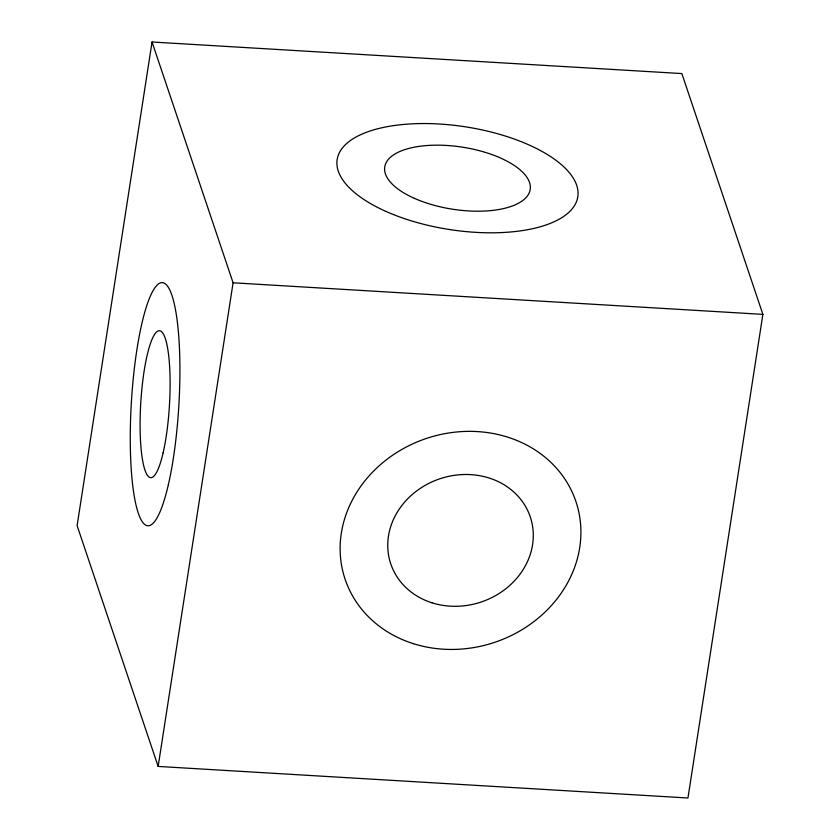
<?xml version="1.0" encoding="UTF-8"?>
<svg xmlns="http://www.w3.org/2000/svg" width="840" height="840" viewBox="0 0 840 840"><rect width="100%" height="100%" fill="white"/><g stroke="black" fill="none" stroke-linecap="round" stroke-linejoin="round"><path stroke-width="1.26" d="M152.05 42L77.112 525.63L158.151 766.427L687.95 798L762.888 314.37L681.849 73.573L152.05 42L233.09 282.796L158.151 766.427M233.09 282.796L762.888 314.37M386.075 211.47A121.769 51.975 8.8 0 0 577.332 199.07A121.769 51.975 8.8 0 0 409.007 124.016A121.769 51.975 8.8 0 0 386.075 211.47M414.309 198.303A73.605 31.416 8.8 0 0 529.924 190.806A73.605 31.416 8.8 0 0 428.18 145.446A73.605 31.416 8.8 0 0 414.309 198.303M163.107 452.865A73.605 14.385 -86.6 0 0 162.089 332.199A73.605 14.385 -86.6 0 0 140.102 427.56A73.605 14.385 -86.6 0 0 163.107 452.865M168.347 484.712A121.769 23.793 -86.6 0 0 166.666 285.086A121.769 23.793 -86.6 0 0 130.284 442.848A121.769 23.793 -86.6 0 0 168.347 484.712M413.375 643.671A121.769 107.51 -18.6 0 0 580.03 519.099A121.769 107.51 -18.6 0 0 388.154 458.43A121.769 107.51 -18.6 0 0 413.375 643.671M432.022 602.816A73.605 64.984 -18.6 0 0 532.76 527.52A73.605 64.984 -18.6 0 0 416.776 490.854A73.605 64.984 -18.6 0 0 432.022 602.816"/></g></svg>
